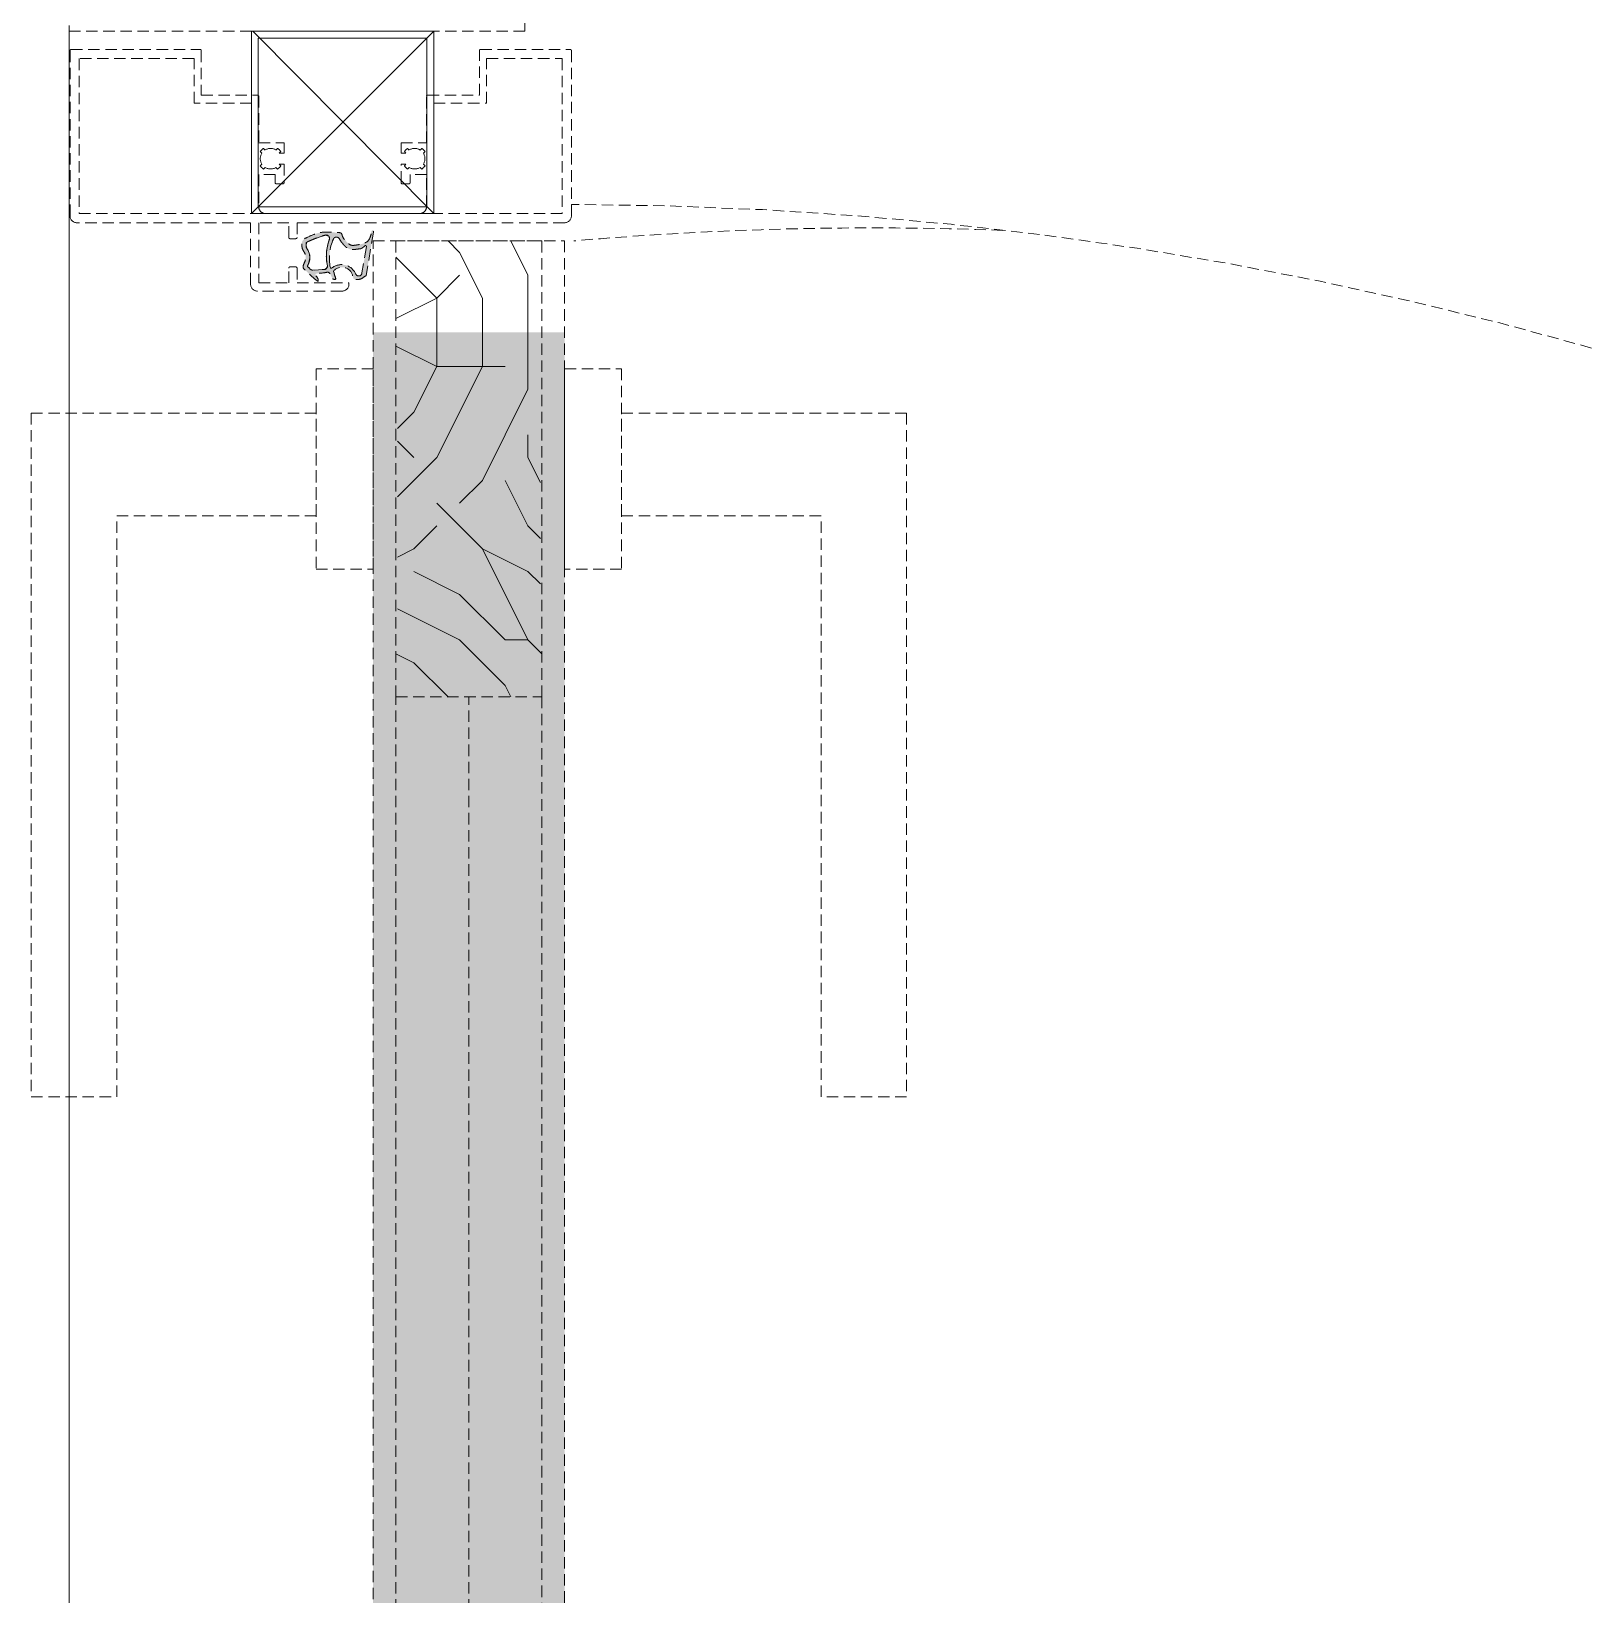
# Model space of a CAD drawing. Extents: x -1457 to 23780, y -2071 to 4205.
# Drawn here: x 14181.67 to 14215.73, y 2505.7 to 2540 of the extents above; entities that cross this region are included whole.
import ezdxf

# ---------------------------------------------------------------- set-up
doc = ezdxf.new("R2010")
doc.units = 0
doc.header["$MEASUREMENT"] = 0
doc.linetypes.add('HIDDEN', pattern=[0.375, 0.25, -0.125])
doc.layers.add('10', color=9, linetype='Continuous', lineweight=9)
doc.layers.add('M-TEFRIS2-015', color=129, linetype='Continuous', lineweight=9)

# ---------------------------------------------------------------- blocks, each defined once
blk = doc.blocks.new('p-korkasa_40x40')
at = {"layer": '10'}
for points in [[(-2, -2), (-2, -2, 4.557571570274368), (-2, -2), (2, -2.000000000000454, 6.895317174706505), (2, -2.000000000000454), (2, -2.000000000000454), (2, 2.000000000000454), (-2, 2), (-2, -2)], [(-1.85000000000582, -1.85000000000582), (-1.85000000000582, 1.85000000000582), (1.85000000000582, 1.85000000000582), (1.85000000000582, -1.85000000000582), (-1.85000000000582, -1.85000000000582, -4.556434831823175), (-1.85000000000582, -1.85000000000582)]]:
    blk.add_lwpolyline(points, format="xyb", close=True, dxfattribs=at)
for points in [[(2, -2.000000000000454), (-2, 2)], [(2, 2.000000000000454), (-2, -1.96874570933869)]]:
    blk.add_lwpolyline(points, dxfattribs=at)

msp = doc.modelspace()

# ---------------------------------------------------------------- hatches: boundary and pattern name
at = {"layer": 'M-TEFRIS2-015', "linetype": 'HIDDEN', "lineweight": 0}
h = msp.add_hatch(color=256, dxfattribs=at)
edge = h.paths.add_edge_path()
edge.add_spline(control_points=[(14187.96302438958, 2534.51242118049), (14187.90936255403, 2534.55189483667), (14187.8121177984, 2534.62342809694), (14187.71762905064, 2534.730207033655), (14187.61003456052, 2534.816349968522), (14187.66486697169, 2534.925158823269), (14187.7006418696, 2535.027401554336), (14187.67636878054, 2535.135939822332), (14187.60902259145, 2535.220406881588), (14187.60632519816, 2535.313512795201), (14187.60980771409, 2535.428101114554), (14187.77123578719, 2535.499250471283), (14187.94439149674, 2535.583730286806), (14188.17911250289, 2535.604418301413), (14188.33561914991, 2535.579201196295), (14188.48291548874, 2535.586144983125), (14188.49554052714, 2535.472320245495), (14188.57950734253, 2535.400469577919), (14188.66460035873, 2535.287042502099), (14188.7895508228, 2535.309299676603), (14188.90616175253, 2535.326816331824), (14189.05181756977, 2535.367583619842), (14189.09954186754, 2535.494441672246), (14189.14803385972, 2535.67184761212), (14189.16980760523, 2535.623770091323), (14189.17690631437, 2535.599457525099)], knot_values=[0, 0, 0, 0, 1.972481329933421, 3.574485720078666, 4.459231721842631, 5.627326994262999, 6.631388320856649, 7.787072978740821, 8.75015276194368, 9.776376719050775, 10.52172028727109, 11.98318526219924, 14.34903833668033, 16.62296311174929, 18.66660599276623, 19.53265988375316, 20.30320742306432, 21.53106540985929, 22.8950020509257, 24.14050273090668, 24.94140504827469, 26.57643914558082, 28.1214307914516, 29.40842415818681, 30.06904306217089, 30.06904306217089, 30.06904306217089, 30.06904306217089], degree=3, periodic=0)
edge.add_arc((14189.15770791643, 2535.593852035268), 0.0200000000000125, -369.69612773739186, -343.7234121128039, ccw=False)
edge.add_line((14189.17742221351, 2535.590483580036), (14189.01477821393, 2534.638589638533))
edge.add_spline(control_points=[(14189.01477821393, 2534.638589638529), (14188.96845695906, 2534.611216311041), (14188.90293678704, 2534.556700393998), (14188.7991232913, 2534.550948399399), (14188.73683322181, 2534.566946482944), (14188.74346305843, 2534.566309069694), (14188.71957261737, 2534.637703359953), (14188.71957261737, 2534.637703359953)], knot_values=[0, 0, 0, 0, 0.2230052084876708, 0.4469780816912642, 0.8022655540997069, 1.018676818468204, 1.060393501096338, 1.060393501096338, 1.060393501096338, 1.060393501096338], degree=3, periodic=0)
edge.add_arc((14188.48509848659, 2534.58424012941), 0.2404920685283454, -347.1553904040016, -218.8576386954632)
edge.add_spline(control_points=[(14188.29782557728, 2534.73512184621), (14188.31556624036, 2534.70880214046), (14188.31455627173, 2534.650749292068), (14188.36849631726, 2534.554045978821), (14188.25074454144, 2534.55562025234), (14188.2394145102, 2534.748688619035), (14188.08497577577, 2534.686202677232), (14187.83711597708, 2534.698763217417), (14187.9711682375, 2534.582622710219), (14187.96524163977, 2534.531534301994), (14187.96302438958, 2534.51242118049)], knot_values=[1.684532790128255, 1.684532790128255, 1.684532790128255, 1.684532790128255, 1.827512949640418, 2.001131811412198, 2.034132841388928, 2.383878172112238, 2.570749579948123, 2.81730155771981, 2.995364809708569, 3.101801527567439, 3.101801527567439, 3.101801527567439, 3.101801527567439], degree=3, periodic=0)
edge = h.paths.add_edge_path(flags=16)
edge.add_spline(control_points=[(14188.98833393113, 2535.292454755003), (14188.97168865347, 2535.276176015544), (14188.95235734776, 2535.259922361602), (14188.91470115271, 2535.237127545774), (14188.90012018863, 2535.230101005694), (14188.89159496846, 2535.226231286924)], knot_values=[4.696285649924368, 4.696285649924368, 4.696285649924368, 4.696285649924368, 4.79612257682362, 4.79612257682362, 4.854419796380462, 4.854419796380462, 4.854419796380462, 4.854419796380462], degree=3, periodic=0)
edge.add_spline(control_points=[(14188.89159496846, 2535.226231286924), (14188.88856839173, 2535.226396483024), (14188.88553116297, 2535.226348627726), (14188.87573151563, 2535.226001821695), (14188.86811606817, 2535.225489905886), (14188.85164751769, 2535.224074460541), (14188.84296374823, 2535.223201407305), (14188.82529076239, 2535.221166202256), (14188.81659472023, 2535.220026711107), (14188.79121308472, 2535.216342328869), (14188.77289239764, 2535.21347062691), (14188.73124421215, 2535.210198182624), (14188.70796863968, 2535.209509062999), (14188.67082191954, 2535.215552514153), (14188.65794170492, 2535.218784642097), (14188.62644685019, 2535.229773750714), (14188.60938975548, 2535.239141537288), (14188.57938083065, 2535.259738266319), (14188.56636992886, 2535.271251302398), (14188.54294836014, 2535.294301005826), (14188.53278817373, 2535.305460122046), (14188.51484340159, 2535.32623535908), (14188.5068756333, 2535.336011239855), (14188.49095899248, 2535.355171330903), (14188.482803557, 2535.364967567457), (14188.46009557427, 2535.394406168281), (14188.44523930367, 2535.415839510908), (14188.43263874275, 2535.441417100676)], knot_values=[3.795205768767631, 3.795205768767631, 3.795205768767631, 3.795205768767631, 3.825435281411388, 3.825435281411388, 3.876175829762433, 3.876175829762433, 3.923120005564896, 3.923120005564896, 3.970064181367359, 3.970064181367359, 4.056079576782028, 4.056079576782028, 4.1420949721967, 4.1420949721967, 4.181856208153813, 4.181856208153813, 4.244411595576305, 4.244411595576305, 4.309456277789172, 4.309456277789172, 4.374500960002043, 4.374500960002043, 4.436400391423946, 4.436400391423946, 4.498299822845847, 4.498299822845847, 4.605733337985941, 4.605733337985941, 4.605733337985941, 4.605733337985941], degree=3, periodic=0)
edge.add_arc((14188.36446276944, 2535.407830843611), 0.0759999999999773, -333.7732677223272, -207.2221899925271)
edge.add_arc((14189.26812948623, 2535.022779341572), 1.058097748058568, -563.3761552425167, -528.8376998673891)
edge.add_arc((14188.24967389945, 2534.821793826293), 0.0200000000000284, -528.9000715373779, -419.8045860840282)
edge.add_arc((14188.47455098212, 2534.538007227395), 0.3422998841750275, -695.511948304005, -591.1287320440587, ccw=False)
edge.add_arc((14188.85332649992, 2534.701983748415), 0.0708012071070941, -521.8184495585258, -360.1577279099494)
edge.add_line((14188.92412743875, 2534.701788842049), (14189.02203205498, 2535.274787607919))
edge.add_arc((14189.0023177579, 2535.278156063145), 0.019999999999999, -369.6961277305409, -225.6378390656023)
edge = h.paths.add_edge_path(flags=16)
edge.add_spline(control_points=[(14188.11849269933, 2535.527782188681), (14188.11656100766, 2535.527248840979), (14188.11462728067, 2535.526710418137), (14188.07942113614, 2535.516827251162), (14188.04553894082, 2535.506017675962), (14188.01107849125, 2535.494191626214), (14188.0099370619, 2535.493798936357), (14188.00879621926, 2535.493405480844)], knot_values=[2.606882164150666, 2.606882164150666, 2.606882164150666, 2.606882164150666, 2.618308665253161, 2.618308665253161, 2.814704777591772, 2.814704777591772, 2.821436412206805, 2.821436412206805, 2.821436412206805, 2.821436412206805], degree=3, periodic=0)
edge.add_spline(control_points=[(14188.00879621926, 2535.493405480844), (14187.9766528641, 2535.482319832514), (14187.94497527294, 2535.470626385602), (14187.91225863671, 2535.457967247519), (14187.91075384349, 2535.457383530684), (14187.9092488082, 2535.456798262752)], knot_values=[2.408074102405524, 2.408074102405524, 2.408074102405524, 2.408074102405524, 2.597738580129102, 2.597738580129102, 2.606882164150666, 2.606882164150666, 2.606882164150666, 2.606882164150666], degree=3, periodic=0)
edge.add_spline(control_points=[(14187.9092488082, 2535.456798262752), (14187.89459042883, 2535.451098011417), (14187.87990908676, 2535.445250624278), (14187.84869353042, 2535.43254201781), (14187.83205431795, 2535.425610138303), (14187.8024132869, 2535.413014333582), (14187.78976346428, 2535.407613995649), (14187.77708657493, 2535.402061041827)], knot_values=[2.149006277224146, 2.149006277224146, 2.149006277224146, 2.149006277224146, 2.238060749371884, 2.238060749371884, 2.336258805541189, 2.336258805541189, 2.408074102405524, 2.408074102405524, 2.408074102405524, 2.408074102405524], degree=3, periodic=0)
edge.add_spline(control_points=[(14187.77708657493, 2535.402061041827), (14187.77242947073, 2535.400021055215), (14187.76776871359, 2535.397960471495), (14187.75443819265, 2535.391995820431), (14187.74639823347, 2535.38817532032), (14187.73223062122, 2535.381059543255), (14187.72607319718, 2535.377762403597), (14187.71571731518, 2535.371770040434), (14187.71168024603, 2535.369268214872), (14187.70794322522, 2535.366302717677)], knot_values=[1.977607441624772, 1.977607441624772, 1.977607441624772, 1.977607441624772, 2.003990200929743, 2.003990200929743, 2.053089229014396, 2.053089229014396, 2.101047753119271, 2.101047753119271, 2.149006277224144, 2.149006277224144, 2.149006277224144, 2.149006277224144], degree=3, periodic=0)
edge.add_arc((14187.72037537324, 2535.350636138737), 0.0200000000000304, -591.5663893431631, -540.5555631517888)
edge.add_spline(control_points=[(14187.70051592775, 2535.353003082953), (14187.70038173861, 2535.351877191697), (14187.70027259737, 2535.350733920688), (14187.69977407624, 2535.344626731017), (14187.69953125594, 2535.338514971703), (14187.69915306897, 2535.321287115799), (14187.69916578864, 2535.309435029227), (14187.69946790598, 2535.299365696435)], knot_values=[1.69878072459484, 1.69878072459484, 1.69878072459484, 1.69878072459484, 1.709176364630534, 1.709176364630534, 1.751194216338215, 1.751194216338215, 1.814824352558606, 1.814824352558606, 1.814824352558606, 1.814824352558606], degree=3, periodic=0)
edge.add_spline(control_points=[(14187.69946790598, 2535.299365696435), (14187.69947080711, 2535.299269004008), (14187.69947373492, 2535.299172475967), (14187.6997546646, 2535.290010122077), (14187.70034185088, 2535.282172404073), (14187.70161235689, 2535.272199258627), (14187.70209669597, 2535.269172606921), (14187.70321073285, 2535.263604301177), (14187.70367259411, 2535.261691822638), (14187.70493576793, 2535.257045019371), (14187.7058957519, 2535.254267504908), (14187.70774848331, 2535.250111097226), (14187.70848605809, 2535.248617901456), (14187.71014196961, 2535.245423455654), (14187.71093806168, 2535.243927109044), (14187.7131576514, 2535.239911691566), (14187.71418426399, 2535.238141024904), (14187.71527604828, 2535.236311878147)], knot_values=[1.498288754767149, 1.498288754767149, 1.498288754767149, 1.498288754767149, 1.498899773643438, 1.498899773643438, 1.55638679152604, 1.55638679152604, 1.58513030046734, 1.58513030046734, 1.61387380940864, 1.61387380940864, 1.646408564364206, 1.646408564364206, 1.665384561853024, 1.665384561853024, 1.684360559341839, 1.684360559341839, 1.69878072459484, 1.69878072459484, 1.69878072459484, 1.69878072459484], degree=3, periodic=0)
edge.add_line((14187.71527604828, 2535.236311878147), (14187.74131306791, 2535.192690138643))
edge.add_line((14187.74131306792, 2535.192690138643), (14187.77448630905, 2535.107177625363))
edge.add_line((14187.77448630905, 2535.107177625363), (14187.78268445786, 2535.031518000309))
edge.add_line((14187.78268445786, 2535.031518000305), (14187.76154748827, 2534.926156186779))
edge.add_spline(control_points=[(14187.76154748827, 2534.926156186779), (14187.75826806841, 2534.917128931269), (14187.75478534293, 2534.908369167566), (14187.7438615428, 2534.882027821328), (14187.73660894184, 2534.866274715318), (14187.73179182723, 2534.853828589312)], knot_values=[0.9322138717899155, 0.9322138717899155, 0.9322138717899155, 0.9322138717899155, 0.9728151593248144, 0.9728151593248144, 1.059280169269481, 1.059280169269481, 1.059280169269481, 1.059280169269481], degree=3, periodic=0)
edge.add_arc((14187.75044356282, 2534.846609672521), 0.0199999999999873, -564.1288367209762, -491.1876026072526)
edge.add_spline(control_points=[(14187.73699433612, 2534.831807027458), (14187.74452494613, 2534.824964947486), (14187.75481016073, 2534.816081212895), (14187.76454382628, 2534.807142301568), (14187.76455911353, 2534.807128261655), (14187.76457439945, 2534.807114222069)], knot_values=[0.6191493752113117, 0.6191493752113117, 0.6191493752113117, 0.6191493752113117, 0.6800377646677511, 0.6800377646677511, 0.6801335518299229, 0.6801335518299229, 0.6801335518299229, 0.6801335518299229], degree=3, periodic=0)
edge.add_line((14187.76457439945, 2534.807114222069), (14187.79141229101, 2534.781618906178))
edge.add_arc((14187.84457019365, 2534.835934993909), 0.0760000000000115, -494.38258039392, -471.8248503193476)
edge.add_line((14187.81631563539, 2534.765382318994), (14187.89098060101, 2534.762307892637))
edge.add_line((14187.89098060101, 2534.762307892644), (14187.97428323315, 2534.766548324169))
edge.add_line((14187.97428323315, 2534.766548324162), (14188.05417900696, 2534.7706153332))
edge.add_line((14188.05417900696, 2534.7706153332), (14188.10064911968, 2534.772980844657))
edge.add_line((14188.10064911967, 2534.772980844657), (14188.10065481451, 2534.772984100175))
edge.add_arc((14188.09041151801, 2534.848290639584), 0.0760000000000394, -442.254088892707, -352.7718027218857)
edge.add_line((14188.16580753843, 2534.857853071535), (14188.16576711366, 2534.85770734309))
edge.add_line((14188.16576711366, 2534.85770734309), (14188.15336905503, 2534.924539408083))
edge.add_line((14188.15336905504, 2534.924539408083), (14188.14402873747, 2535.015503427549))
edge.add_line((14188.14402873746, 2535.015503427541), (14188.14526179961, 2535.143983550239))
edge.add_line((14188.14526179962, 2535.143983550242), (14188.15269681724, 2535.211563284807))
edge.add_line((14188.15269681723, 2535.211563284804), (14188.18383490392, 2535.352401907414))
edge.add_arc((14189.12558157951, 2535.070329149832), 0.9830828253785207, -561.0841378559761, -556.6740540243767, ccw=False)
edge.add_arc((14188.13871976977, 2535.4545232942), 0.0760000000000061, -383.6945358760281, -254.5649605422865)
h = msp.add_hatch(dxfattribs=at)
h.set_pattern_fill('LOGEND', color=256, scale=10, style=0)
h.set_pattern_definition([(7.016709298534877e-15, (12676.05817988999, 4417.639532805832), (9.999999999999998, 9.999999999999998), [3, -7]), (7.016709298534877e-15, (12676.05817988999, 4418.139532805832), (9.999999999999998, 9.999999999999998), [3, -7]), (7.016709298534877e-15, (12676.55817988999, 4419.139532805832), (9.999999999999998, 9.999999999999998), [2, -8]), (7.016709298534877e-15, (12677.05817988999, 4420.139532805832), (9.999999999999998, 9.999999999999998), [1.5, -8.5]), (7.016709298534877e-15, (12677.05817988999, 4421.139532805832), (9.999999999999998, 9.999999999999998), [1, -9]), (7.016709298534877e-15, (12674.55817988999, 4422.139532805832), (9.999999999999998, 9.999999999999998), [0.5, -2.5, 0.5, -6.5]), (7.016709298534877e-15, (12676.05817988999, 4422.639532805832), (9.999999999999998, 9.999999999999998), [0.5, -4, 1.5, -4]), (7.016709298534877e-15, (12678.05817988999, 4423.139532805832), (9.999999999999998, 9.999999999999998), [0.5, -0.5, 0.5, -8.5]), (7.016709298534877e-15, (12677.55817988999, 4423.639532805832), (9.999999999999998, 9.999999999999998), [0.5, -9.5]), (7.016709298534877e-15, (12677.05817988999, 4424.639532805832), (9.999999999999998, 9.999999999999998), [1.5, -8.5]), (7.016709298534877e-15, (12677.05817988999, 4425.639532805832), (9.999999999999998, 9.999999999999998), [2, -8]), (7.016709298534877e-15, (12676.55817988999, 4426.639532805832), (9.999999999999998, 9.999999999999998), [2.5, -3, 0.5, -4]), (90, (12672.55817988999, 4420.639532805832), (-9.999999999999998, 9.999999999999998), [0.5, -1, 2.5, -6]), (90, (12673.05817988999, 4421.639532805832), (-9.999999999999998, 9.999999999999998), [0.5, -0.5, 1.5, -7.5]), (90, (12673.55817988999, 4425.639532805832), (-9.999999999999998, 9.999999999999998), [1, -9]), (90, (12674.05817988999, 4421.639532805832), (-9.999999999999998, 9.999999999999998), [2, -3, 0.5, -4.5]), (90, (12674.55817988999, 4427.139532805832), (-9.999999999999998, 9.999999999999998), [0.5, -9.5]), (90, (12675.05817988999, 4422.139532805832), (-9.999999999999998, 9.999999999999998), [1.5, -8.5]), (90, (12676.05817988999, 4422.639532805832), (-9.999999999999998, 9.999999999999998), [1, -9]), (90, (12677.05817988999, 4422.639532805832), (-9.999999999999998, 9.999999999999998), [0.5, -1.5, 1.5, -6.5]), (90, (12677.55817988999, 4423.139532805832), (-9.999999999999998, 9.999999999999998), [0.5, -9.5]), (90, (12678.05817988999, 4421.139532805832), (-9.999999999999998, 9.999999999999998), [1.399999999999999, -8.6]), (90, (12678.55817988999, 4419.139532805832), (-9.999999999999998, 9.999999999999998), [1, -9]), (90, (12679.55817988999, 4423.139532805832), (-9.999999999999998, 9.999999999999998), [0.5, -9.5]), (90, (12680.55817988999, 4422.639532805832), (-9.999999999999998, 9.999999999999998), [1.5, -8.5]), (90, (12681.55817988999, 4422.639532805832), (-9.999999999999998, 9.999999999999998), [1.5, -8.5]), (45.0000000000001, (12680.05817988999, 4418.639532805832), (-2.075353200829348e-15, 10.00000000019025), [0.7071000000000001, -0.7071000000000001, 0.7071000000000001, -12.02083562]), (45.0000000000001, (12678.05817988999, 4421.139532805832), (-2.075353200829348e-15, 10.00000000019025), [1.414199999999999, -12.72793562]), (45.0000000000001, (12674.05817988999, 4426.139532805832), (-2.075353200829348e-15, 10.00000000019025), [1.414199999999999, -12.72793562]), (45.0000000000001, (12676.05817988999, 4423.639532805832), (-2.075353200829348e-15, 10.00000000019025), [1.414199999999999, -12.72793562]), (45.0000000000001, (12676.55817988999, 4421.639532805832), (-2.075353200829348e-15, 10.00000000019025), [1.414199999999999, -12.72793562]), (45.0000000000001, (12679.55817988999, 4419.639532805832), (-2.075353200829348e-15, 10.00000000019025), [1.414199999999999, -12.72793562]), (45.0000000000001, (12678.55817988999, 4420.139532805832), (-2.075353200829348e-15, 10.00000000019025), [2.121319999999998, -12.02081562]), (45.0000000000001, (12675.55817988999, 4424.639532805832), (-2.075353200829348e-15, 10.00000000019025), [0.7071000000000001, -13.43503562]), (45.0000000000001, (12675.05817988999, 4425.639532805832), (-2.075353200829348e-15, 10.00000000019025), [0.7071000000000001, -13.43503562]), (45.0000000000001, (12679.05817988999, 4425.639532805832), (-2.075353200829348e-15, 10.00000000019025), [0.7071000000000001, -13.43503562]), (45.0000000000001, (12675.05817988999, 4420.639532805832), (-2.075353200829348e-15, 10.00000000019025), [0.7071000000000001, -13.43503562]), (45.0000000000001, (12680.55817988999, 4424.139532805832), (-2.075353200829348e-15, 10.00000000019025), [0.7071000000000001, -13.43503562]), (45.0000000000001, (12677.05817988999, 4423.139532805832), (-2.075353200829348e-15, 10.00000000019025), [0.7071000000000001, -13.43503562]), (45.0000000000001, (12678.05817988999, 4424.139532805832), (-2.075353200829348e-15, 10.00000000019025), [0.7071000000000001, -13.43503562]), (135, (12677.55817988999, 4422.139532805832), (-10.00000000019025, -2.075353200829348e-15), [0.7071000000000001, -0.7071000000000001, 2.121319999999998, -10.60661562]), (135, (12679.05817988999, 4422.139532805832), (-10.00000000019025, -2.075353200829348e-15), [0.7071000000000001, -13.43503562]), (135, (12679.05817988999, 4418.639532805832), (-10.00000000019025, -2.075353200829348e-15), [0.7071000000000001, -13.43503562]), (135, (12677.05817988999, 4421.139532805832), (-10.00000000019025, -2.075353200829348e-15), [0.7071000000000001, -13.43503562]), (135, (12678.55817988999, 4423.139532805832), (-10.00000000019025, -2.075353200829348e-15), [0.7071000000000001, -13.43503562]), (135, (12676.05817988999, 4420.639532805832), (-10.00000000019025, -2.075353200829348e-15), [0.7071000000000001, -13.43503562]), (135, (12680.05817988999, 4420.639532805832), (-10.00000000019025, -2.075353200829348e-15), [0.7071000000000001, -13.43503562]), (135, (12673.05817988999, 4417.639532805832), (-10.00000000019025, -2.075353200829348e-15), [0.7071000000000001, -13.43503562]), (135, (12673.55817988999, 4418.139532805832), (-10.00000000019025, -2.075353200829348e-15), [1.414199999999999, -12.72793562]), (135, (12674.05817988999, 4418.639532805832), (-10.00000000019025, -2.075353200829348e-15), [1.414199999999999, -12.72793562]), (135, (12675.05817988999, 4418.639532805832), (-10.00000000019025, -2.075353200829348e-15), [1.414199999999999, -12.72793562]), (135, (12675.55817988999, 4419.639532805832), (-10.00000000019025, -2.075353200829348e-15), [1.414199999999999, -12.72793562]), (135, (12679.55817988999, 4423.639532805832), (-10.00000000019025, -2.075353200829348e-15), [1.414199999999999, -12.72793562]), (135, (12681.55817988999, 4418.639532805832), (-10.00000000019025, -2.075353200829348e-15), [1.414199999999999, -12.72793562]), (135, (12682.05817988999, 4426.639532805832), (-10.00000000019025, -2.075353200829348e-15), [1.414199999999999, -12.72793562]), (135, (12682.05817988999, 4425.639532805832), (-10.00000000019025, -2.075353200829348e-15), [1.414199999999999, -12.72793562]), (135, (12681.05817988999, 4425.139532805832), (-10.00000000019025, -2.075353200829348e-15), [1.414199999999999, -12.72793562]), (135, (12674.05817988999, 4425.139532805832), (-10.00000000019025, -2.075353200829348e-15), [2.121319999999998, -12.02081562]), (135, (12680.55817988999, 4424.139532805832), (-10.00000000019025, -2.075353200829348e-15), [2.121319999999998, -12.02081562]), (26.56505120000013, (12675.05817988999, 4427.139532805832), (10.00000000000094, 4.000648075353201e-09), [1.117999999999998, -21.24267976999997]), (26.56505120000013, (12675.05817988999, 4422.139532805832), (10.00000000000094, 4.000648075353201e-09), [1.117999999999998, -21.24267976999997]), (26.56505120000013, (12676.05817988999, 4425.139532805832), (10.00000000000094, 4.000648075353201e-09), [1.117999999999998, -21.24267976999997]), (26.56505120000013, (12679.05817988999, 4418.139532805832), (10.00000000000094, 4.000648075353201e-09), [1.117999999999998, -21.24267976999997]), (26.56505120000013, (12678.55817988999, 4419.139532805832), (10.00000000000094, 4.000648075353201e-09), [1.117999999999998, -21.24267976999997]), (26.56505120000013, (12675.55817988999, 4421.139532805832), (10.00000000000094, 4.000648075353201e-09), [1.117999999999998, -21.24267976999997]), (26.56505120000013, (12675.55817988999, 4426.139532805832), (10.00000000000094, 4.000648075353201e-09), [1.117999999999998, -21.24267976999997]), (26.56505120000013, (12678.55817988999, 4423.139532805832), (10.00000000000094, 4.000648075353201e-09), [2.235999999999996, -20.12467976999998]), (63.43494882000013, (12678.55817988999, 4424.639532805832), (5.099833246467991e-10, 10.00000000000094), [1.117999999999975, -21.2426797699996]), (63.43494882000013, (12680.05817988999, 4421.639532805832), (5.099833246467991e-10, 10.00000000000094), [1.117999999999975, -21.2426797699996]), (63.43494882000013, (12675.05817988999, 4423.639532805832), (5.099833246467991e-10, 10.00000000000094), [1.117999999999975, -21.2426797699996]), (63.43494882000013, (12673.05817988999, 4424.139532805832), (5.099833246467991e-10, 10.00000000000094), [1.117999999999975, -21.2426797699996]), (63.43494882000013, (12679.05817988999, 4422.139532805832), (5.099833246467991e-10, 10.00000000000094), [1.117999999999975, -21.2426797699996]), (63.43494882000013, (12678.05817988999, 4422.139532805832), (5.099833246467991e-10, 10.00000000000094), [1.117999999999975, -21.2426797699996]), (63.43494882000013, (12674.05817988999, 4423.639532805832), (5.099833246467991e-10, 10.00000000000094), [2.23599999999995, -20.12467976999961]), (63.43494882000013, (12681.55817988999, 4420.139532805832), (5.099833246467991e-10, 10.00000000000094), [2.23599999999995, -20.12467976999961]), (63.43494882000013, (12680.55817988999, 4420.639532805832), (5.099833246467991e-10, 10.00000000000094), [2.23599999999995, -20.12467976999961]), (116.5650512000001, (12672.55817988999, 4419.139532805832), (-4.000651375353201e-09, 10.00000000000094), [1.117999999999979, -21.24267976999967]), (116.5650512000001, (12672.55817988999, 4424.639532805832), (-4.000651375353201e-09, 10.00000000000094), [1.117999999999979, -21.24267976999967]), (116.5650512000001, (12674.55817988999, 4417.639532805832), (-4.000651375353201e-09, 10.00000000000094), [1.117999999999979, -21.24267976999967]), (116.5650512000001, (12673.55817988999, 4426.639532805832), (-4.000651375353201e-09, 10.00000000000094), [1.117999999999979, -21.24267976999967]), (116.5650512000001, (12674.55817988999, 4420.639532805832), (-4.000651375353201e-09, 10.00000000000094), [1.117999999999979, -21.24267976999967]), (116.5650512000001, (12676.55817988999, 4421.639532805832), (-4.000651375353201e-09, 10.00000000000094), [1.117999999999979, -21.24267976999967]), (116.5650512000001, (12677.55817988999, 4423.639532805832), (-4.000651375353201e-09, 10.00000000000094), [1.117999999999979, -21.24267976999967]), (116.5650512000001, (12673.05817988999, 4419.639532805832), (3.211465100124647e-06, 10.00000160773382), [1.117999999999979, -21.24267976999967]), (116.5650512000001, (12675.55817988999, 4421.139532805832), (-4.000651375353201e-09, 10.00000000000094), [1.117999999999979, -21.24267976999967]), (116.5650512000001, (12678.55817988999, 4420.139532805832), (-4.000651375353201e-09, 10.00000000000094), [1.117999999999979, -21.24267976999967]), (116.5650512000001, (12679.55817988999, 4421.139532805832), (-4.000651375353201e-09, 10.00000000000094), [1.117999999999979, -21.24267976999967]), (116.5650512000001, (12681.55817988999, 4424.139532805832), (-4.000651375353201e-09, 10.00000000000094), [1.117999999999979, -21.24267976999967]), (116.5650512000001, (12674.05817988999, 4427.139532805832), (-4.000651375353201e-09, 10.00000000000094), [1.117999999999979, -21.24267976999967]), (116.5650512000001, (12672.55817988999, 4426.639532805832), (-4.000651375353201e-09, 10.00000000000094), [2.235999999999958, -20.12467976999968]), (116.5650512000001, (12674.05817988999, 4419.639532805832), (-4.000651375353201e-09, 10.00000000000094), [2.235999999999958, -20.12467976999968]), (153.4349488200001, (12672.55817988999, 4418.139532805832), (-10.00000000000094, 5.099866246467991e-10), [1.117999999999995, -21.24267976999997]), (153.4349488200001, (12681.05817988999, 4417.639532805832), (-10.00000000000094, 5.099866246467991e-10), [1.117999999999995, -21.24267976999997]), (153.4349488200001, (12680.55817988999, 4422.639532805832), (-10.00000000000094, 5.099866246467991e-10), [1.117999999999995, -21.24267976999997]), (153.4349488200001, (12676.55817988999, 4419.139532805832), (-10.00000000000094, 5.099866246467991e-10), [1.117999999999995, -21.24267976999997]), (153.4349488200001, (12676.05817988999, 4418.139532805832), (-10.00000000000094, 5.099866246467991e-10), [1.117999999999995, -21.24267976999997]), (153.4349488200001, (12677.05817988999, 4420.139532805832), (-10.00000000000094, 5.099866246467991e-10), [1.117999999999995, -21.24267976999997]), (153.4349488200001, (12680.05817988999, 4426.139532805832), (-10.00000000000094, 5.099866246467991e-10), [1.117999999999995, -21.24267976999997]), (153.4349488200001, (12681.05817988999, 4426.639532805832), (-10.00000000000094, 5.099866246467991e-10), [2.235999999999995, -20.12467976999997])])
h.paths.add_polyline_path([(14189.66999999934, 2531.662960988248), (14189.70232870842, 2531.662960988248), (14189.70232870842, 2530.867970148141), (14189.66999999934, 2530.867970148141), (14189.66999999934, 2530.350004310796), (14189.70232870842, 2530.350004310796), (14189.70232870842, 2529.400004310799), (14192.83767129027, 2529.400004310799), (14192.83767129027, 2530.350004310796), (14192.86999999934, 2530.350004310796), (14192.86999999934, 2530.867970148141), (14192.83767129027, 2530.867970148141), (14192.83767129027, 2531.662960988248), (14192.86999999934, 2531.662960988248), (14192.86999999934, 2535.400004310799), (14189.66999999934, 2535.400004310799)])
h.paths.add_polyline_path([(14189.70232870842, 2527.932038473456), (14189.70232870842, 2527.13704763335), (14189.66999999934, 2527.13704763335), (14189.66999999934, 2525.400092896238), (14192.86999999934, 2525.400092896238), (14192.86999999934, 2527.13704763335), (14192.83767129027, 2527.13704763335), (14192.83767129027, 2527.932038473456), (14192.86999999934, 2527.932038473456), (14192.86999999934, 2528.450004310795), (14192.83767129027, 2528.450004310802), (14192.83767129027, 2529.400004310799), (14189.70232870842, 2529.400004310799), (14189.70232870842, 2528.450004310802), (14189.66999999934, 2528.450004310802), (14189.66999999934, 2527.932038473456)])
h = msp.add_hatch(color=256, dxfattribs=at)
h.dxf.hatch_style = 1
h.paths.add_polyline_path([(14193.36999999934, 2454.600298428446), (14193.36999999934, 2533.395004310874), (14189.16999999934, 2533.395004310874), (14189.16999999934, 2454.600298428446)])

# ---------------------------------------------------------------- linework, layer by layer
for p, q in [((14182.49999999934, 2802.999998144089), (14182.50000000005, 2363.000004310685)), ((14189.17742221351, 2535.590483580028), (14189.01477821393, 2534.638589638529)), ((14189.02203205498, 2535.274787607919), (14188.92382294434, 2534.700006751173)), ((14187.84794686774, 2534.760117306407), (14188.10061959856, 2534.772979341917))]:
    msp.add_line(p, q, dxfattribs=at)
for points in [[(14192.49999999934, 2610.000002157638), (14192.4999999987, 2540.000004310867), (14182.4999999987, 2540.000004310867), (14182.49999999888, 2450.000002157638), (14192.49999999915, 2450.000002157638), (14192.49999999934, 2440.000002157638), (14470.49999999928, 2440.000002157638), (14470.49999999928, 2605.000002157638), (14347.49999999934, 2605.000002157638), (14347.49999999945, 2555.00000747665), (14337.49999999945, 2555.00000747665), (14337.49999999934, 2610.000002157638)], [(14182.71999999934, 2539.400004310799), (14182.71999999934, 2536.000004310805), (14186.49999999934, 2536.000004310798), (14186.49999999934, 2538.420004310738), (14185.23999999934, 2538.420004310738), (14185.23999999934, 2539.400004310799)], [(14190.49999999935, 2538.420004310738), (14191.65999999935, 2538.420004310738), (14191.65999999935, 2539.400004310799), (14193.31999999934, 2539.400004310799), (14193.31999999934, 2536.000004310798), (14190.49999999935, 2536.000004310798)], [(14189.16999999934, 2535.400004310799), (14193.36999999934, 2535.400298428463), (14193.36999999934, 2454.600298428446), (14189.17042016741, 2454.60000434022)], [(14189.66999999934, 2525.400092896238), (14192.86999999934, 2525.400092896238), (14192.86999999934, 2462.600287015997), (14189.66999863931, 2462.600297080444)]]:
    msp.add_lwpolyline(points, close=True, dxfattribs=at)
msp.add_lwpolyline([(14185.37499999935, 2539.600004310803, -0.4142135623730951), (14185.39999999934, 2539.575004310802), (14185.39999999934, 2538.600004310738), (14186.63499999934, 2538.600004310738, -0.4142135623730951), (14186.65999999935, 2538.575004310736), (14186.65999999935, 2537.554550231489), (14187.21880308354, 2537.554550231489), (14187.21880308354, 2537.324550231486), (14187.10951376165, 2537.324550231486), (14187.14537165435, 2537.36040812419, 0.0916730868048769), (14187.07466097624, 2537.431118802309), (14187.03856866505, 2537.395026491122, 0.2882609505077494), (14186.79903750202, 2537.395026491122), (14186.76294519084, 2537.431118802309, 0.091673086804877), (14186.69223451272, 2537.36040812419), (14186.7283268239, 2537.324315813003, 0.2882609505067066), (14186.7283268239, 2537.084784649971), (14186.69223451272, 2537.048692338791, 0.09167308680455198), (14186.76294519084, 2536.977981660672), (14186.79903750202, 2537.014073971852, 0.2882609505077494), (14187.03856866505, 2537.014073971852), (14187.07466097624, 2536.977981660672, 0.0916730868044047), (14187.14537165435, 2537.048692338791), (14187.10951376165, 2537.084550231488), (14187.21880308354, 2537.084550231488), (14187.21880308354, 2536.679550231489, -0.4142135623730951), (14187.19380308354, 2536.654550231488), (14187.04380308354, 2536.654550231488, -0.4142135623730951), (14187.01880308353, 2536.679550231489), (14187.01880308353, 2536.854550231485), (14186.65999999935, 2536.854550231485), (14186.65999999935, 2536.150004310799, 0.4142135623730951), (14186.80999999934, 2536.000004310798), (14190.18999999934, 2536.000004310798, 0.4142135623730951), (14190.33999999935, 2536.150004310799), (14190.33999999935, 2536.854550231485), (14189.98119691515, 2536.854550231485), (14189.98119691515, 2536.679550231489, -0.4142135623730951), (14189.95619691515, 2536.654550231488), (14189.80619691515, 2536.654550231488, -0.4142135623730951), (14189.78119691515, 2536.679550231489), (14189.78119691515, 2537.084550231488), (14189.89048623704, 2537.084550231488), (14189.85462834434, 2537.048692338791, 0.0916730868044046), (14189.92533902245, 2536.977981660672), (14189.96143133364, 2537.014073971852, 0.2882609505077494), (14190.20096249667, 2537.014073971852), (14190.23705480785, 2536.977981660672, 0.09167308680455198), (14190.30776548597, 2537.048692338783), (14190.27167317479, 2537.084784649971, 0.2882609505067075), (14190.27167317479, 2537.324315813003), (14190.30776548597, 2537.36040812419, 0.0916730868048769), (14190.23705480785, 2537.431118802309), (14190.20096249667, 2537.395026491122, 0.2882609505077494), (14189.96143133364, 2537.395026491122), (14189.92533902245, 2537.431118802309, 0.091673086804877), (14189.85462834434, 2537.36040812419), (14189.89048623704, 2537.324550231486), (14189.78119691515, 2537.324550231486), (14189.78119691515, 2537.554550231489), (14190.33999999935, 2537.554550231489), (14190.33999999935, 2538.575004310736, -0.4142135623730951), (14190.36499999934, 2538.600004310738), (14191.49999999935, 2538.600004310738), (14191.49999999935, 2539.575004310802, -0.4142135623730951), (14191.52499999935, 2539.600004310803), (14193.49499999934, 2539.600004310803, -0.4142135623730951), (14193.51999999935, 2539.575004310802), (14193.51999999935, 2535.950004310802, -0.4142135623730951), (14193.36999999934, 2535.8000043108), (14187.49999999935, 2535.8000043108), (14187.49999999935, 2535.475004310803, -0.4142135623730951), (14187.47499999934, 2535.450004310802), (14187.34499999934, 2535.450004310802, -0.4142135623730951), (14187.31999999934, 2535.475004310803), (14187.31999999934, 2535.8000043108), (14186.65999999935, 2535.8000043108), (14186.65999999935, 2534.480004310801), (14187.31999999934, 2534.480004310801), (14187.31999999934, 2534.805004310798, -0.4142135623730951), (14187.34499999934, 2534.830004310799), (14187.47499999934, 2534.830004310799, -0.4142135623730951), (14187.49999999935, 2534.805004310798), (14187.49999999935, 2534.480004310801), (14188.63999999934, 2534.480004310801), (14188.63999999934, 2534.450004310802, -0.4142135623730951), (14188.48999999934, 2534.3000043108), (14186.62999999934, 2534.3000043108, -0.4142135623730951), (14186.47999999934, 2534.450004310802), (14186.47999999934, 2535.8000043108), (14182.66999999934, 2535.8000043108, -0.4142135623730951), (14182.51999999935, 2535.950004310802), (14182.51999999935, 2539.575004310802, -0.4142135623730951), (14182.54499999935, 2539.600004310803)], format="xyb", close=True, dxfattribs=at)
for points in [[(14188.21471355253, 2535.455495396211), (14188.18383490392, 2535.352401907414), (14188.15269681723, 2535.211563284804), (14188.14526179962, 2535.143983550242), (14188.14402873746, 2535.015503427541), (14188.15336905504, 2534.924539408083), (14188.16576711366, 2534.85770734309), (14188.15010709939, 2534.801254083974), (14188.10065481451, 2534.772984100175), (14188.05417900696, 2534.7706153332), (14187.97428323315, 2534.766548324162), (14187.89098060101, 2534.762307892644), (14187.81631563539, 2534.765382318994), (14187.79141229101, 2534.781618906181), (14187.76457439945, 2534.807114222069), (14187.73097935871, 2534.842011329525), (14187.76154748827, 2534.926156186786), (14187.78268445786, 2535.031518000305), (14187.77448630905, 2535.107177625363), (14187.74131306792, 2535.192690138643), (14187.71527604828, 2535.236311878147), (14187.69946790598, 2535.299365696443), (14187.70794322522, 2535.366302717677), (14187.77708657493, 2535.402061041827), (14187.9092488082, 2535.456798262752), (14188.00879621926, 2535.493405480844), (14188.11849269933, 2535.527782188681), (14188.19619046147, 2535.504253763687), (14188.19619041736, 2535.504253814663), (14188.21471355253, 2535.455495396211)], [(14192.86999999934, 2525.400092896238), (14192.86999999934, 2525.400092896238), (14192.86999999934, 2535.400004310799), (14189.66999999934, 2535.400004310799), (14189.66999999934, 2525.400092884182)], [(14189.17000487065, 2532.597203690206), (14187.92000487065, 2532.597203690206), (14187.92000487065, 2528.197203690204), (14189.17000487065, 2528.197203690204), (14189.17000487065, 2532.597203690206)], [(14193.37014041581, 2532.597194062859), (14194.62014041581, 2532.597194062859), (14194.62014041581, 2528.197194062857), (14193.37014041581, 2528.197194062857), (14193.37014041581, 2532.597194062859)], [(14187.92000487065, 2531.622203690204), (14181.67000487065, 2531.622203690204), (14181.67000487065, 2516.622203690204), (14183.54500487065, 2516.622203690204), (14183.54500487065, 2529.372203690204), (14183.54500487065, 2529.372203690204), (14187.92000487065, 2529.372203690204), (14187.92000487065, 2531.622203690204)], [(14194.62014041581, 2531.622194062857), (14200.87014041581, 2531.622194062857), (14200.87014041581, 2516.622194062857), (14198.99514041581, 2516.622194062857), (14198.99514041581, 2529.372194062857), (14198.99514041581, 2529.372194062857), (14194.62014041581, 2529.372194062857), (14194.62014041581, 2531.622194062857)], [(14191.26999931933, 2462.600293493331), (14191.26999999934, 2525.400092896238)]]:
    msp.add_lwpolyline(points, dxfattribs=at)
msp.add_lwpolyline([(14202.98310381791, 2535.63236760518, 0.0313811170518445), (14193.56999999934, 2535.400298428463)], format="xyb", dxfattribs=at)
for centre, radius, start, end in [((14193.36999999934, 2454.600298428446), 81.60029411766662, 0, 89.8946771961747), ((14188.13871976977, 2535.4545232942), 0.076, 336.3054640785184, 105.4350394371059), ((14189.26812948623, 2535.022779341572), 1.058097748058572, 156.6238447583247, 191.1647034335448), ((14188.36446276944, 2535.407830843611), 0.076, 26.22673226564985, 152.7778100166948), ((14187.72037537324, 2535.350636138737), 0.02, 128.4336106362948, 173.2032749973096), ((14189.12558157951, 2535.070329149832), 0.983082825378532, 158.9158621476138, 192.490671920193), ((14189.0023177579, 2535.278156063145), 0.02, 350.3038722725782, 134.3621609304977), ((14187.75044356282, 2534.846609672521), 0.02, 158.8417053724905, 227.7426827470563), ((14187.84457019365, 2534.835934993909), 0.076, 225.6174196073725, 270.7328797544681), ((14188.09041151801, 2534.848290639584), 0.076, 277.7459111072155, 5.782088052093963), ((14188.24967389945, 2534.821793826293), 0.02, 191.2270748506365, 300.1954139160153), ((14188.47455098212, 2534.538007227395), 0.3422998841750354, 24.45469069920535, 128.8712679558175), ((14188.48509848659, 2534.58424012941), 0.2404920685283614, 12.84460959603833, 141.1423613047067), ((14188.85332649992, 2534.701983748415), 0.0708012071070867, 197.4548495621882, 1.569542270734741)]:
    msp.add_arc(centre, radius, start, end, dxfattribs=at)
for points, knots in [([(14187.96302438958, 2534.51242118049), (14187.90936255403, 2534.55189483667), (14187.8121177984, 2534.62342809694), (14187.71762905064, 2534.730207033655), (14187.61003456052, 2534.816349968522), (14187.66486697169, 2534.925158823269), (14187.7006418696, 2535.027401554336), (14187.67636878054, 2535.135939822332), (14187.60902259145, 2535.220406881588), (14187.60632519816, 2535.313512795201), (14187.60980771409, 2535.428101114554), (14187.77123578719, 2535.499250471283), (14187.94439149674, 2535.583730286806), (14188.17911250289, 2535.604418301413), (14188.33561914991, 2535.579201196295), (14188.48291548874, 2535.586144983125), (14188.49554052714, 2535.472320245495), (14188.57950734253, 2535.400469577919), (14188.66460035873, 2535.287042502099), (14188.7895508228, 2535.309299676603), (14188.90616175253, 2535.326816331824), (14189.05181756977, 2535.367583619842), (14189.11954186755, 2535.494441672246), (14189.14803385972, 2535.67184761212), (14189.16980760523, 2535.623770091323), (14189.17690631437, 2535.599457525099)], [0, 0, 0, 0, 1.972481329933421, 3.574485720078666, 4.459231721842631, 5.627326994262999, 6.631388320856649, 7.787072978740821, 8.75015276194368, 9.776376719050775, 10.52172028727109, 11.98318526219924, 14.34903833668033, 16.62296311174929, 18.66660599276623, 19.53265988375316, 20.30320742306432, 21.53106540985929, 22.8950020509257, 24.14050273090668, 24.94140504827469, 26.57643914558082, 28.1214307914516, 29.40842415818681, 30.06904306217089, 30.06904306217089, 30.06904306217089, 30.06904306217089]), ([(14187.70794322522, 2535.366302717677), (14187.71168024603, 2535.369268214872), (14187.71571731518, 2535.371770040434), (14187.72607319718, 2535.377762403597), (14187.73223062122, 2535.381059543255), (14187.74639823347, 2535.38817532032), (14187.75443819265, 2535.391995820431), (14187.78045171107, 2535.40363539258), (14187.7978135765, 2535.41105971015), (14187.83205431795, 2535.425610138303), (14187.84869353042, 2535.43254201781), (14187.88143334955, 2535.445871188454), (14187.89760348267, 2535.452296688443), (14187.9460830572, 2535.471055023609), (14187.97890207386, 2535.483149404852), (14188.04553894082, 2535.506017675962), (14188.07942113614, 2535.516827251162), (14188.11462728067, 2535.526710418137), (14188.11656100766, 2535.527248840972), (14188.11849269933, 2535.527782188681)], [1.977607441624772, 1.977607441624772, 1.977607441624772, 1.977607441624772, 2.025565965729647, 2.025565965729647, 2.073524489834522, 2.073524489834522, 2.122623517919175, 2.122623517919175, 2.220821574088481, 2.220821574088481, 2.319019630257786, 2.319019630257786, 2.41721768642709, 2.41721768642709, 2.613613798765703, 2.613613798765703, 2.810009911104313, 2.810009911104313, 2.821436412206809, 2.821436412206809, 2.821436412206809, 2.821436412206809]), ([(14188.43263874275, 2535.441417100676), (14188.44523930367, 2535.415839510908), (14188.46009557427, 2535.394406168281), (14188.482803557, 2535.364967567457), (14188.49095899248, 2535.355171330903), (14188.5068756333, 2535.336011239855), (14188.51484340159, 2535.32623535908), (14188.53278817373, 2535.305460122046), (14188.54294836014, 2535.294301005826), (14188.56636992886, 2535.271251302398), (14188.57938083065, 2535.259738266319), (14188.60938975548, 2535.239141537288), (14188.62644685019, 2535.229773750714), (14188.65794170492, 2535.218784642097), (14188.67082191954, 2535.215552514153), (14188.70796863968, 2535.209509062999), (14188.73124421215, 2535.210198182624), (14188.77289239764, 2535.21347062691), (14188.79121308472, 2535.216342328869), (14188.81659472023, 2535.220026711107), (14188.82529076239, 2535.221166202256), (14188.84296374823, 2535.223201407305), (14188.85164751769, 2535.224074460541), (14188.86811606817, 2535.225489905886), (14188.87573151563, 2535.226001821695), (14188.88553116297, 2535.226348627726), (14188.88856839173, 2535.226396483024), (14188.89159496846, 2535.226231286924)], [3.795205768767628, 3.795205768767628, 3.795205768767628, 3.795205768767628, 3.902639283907723, 3.902639283907723, 3.964538715329623, 3.964538715329623, 4.026438146751528, 4.026438146751528, 4.091482828964397, 4.091482828964397, 4.156527511177267, 4.156527511177267, 4.219082898599757, 4.219082898599757, 4.258844134556872, 4.258844134556872, 4.34485952997154, 4.34485952997154, 4.430874925386211, 4.430874925386211, 4.477819101188672, 4.477819101188672, 4.524763276991137, 4.524763276991137, 4.575503825342183, 4.575503825342183, 4.605733337985941, 4.605733337985941, 4.605733337985941, 4.605733337985941]), ([(14187.73179182723, 2534.853828589312), (14187.73660894184, 2534.866274715318), (14187.7438615428, 2534.882027821328), (14187.7567863579, 2534.913194359116), (14187.76225868223, 2534.927285247202), (14187.7716418667, 2534.956577054658), (14187.77573387156, 2534.972221533742), (14187.78208541287, 2535.008994964908), (14187.78348357009, 2535.030944289796), (14187.78130144081, 2535.073475126312), (14187.77791321825, 2535.094365240449), (14187.76808161198, 2535.132149755158), (14187.76212130175, 2535.149158228491), (14187.75011229149, 2535.176108857373), (14187.74469608549, 2535.186603470775), (14187.73466057127, 2535.204734819508), (14187.72988800467, 2535.21265442653), (14187.72029371372, 2535.228205128984), (14187.71577240403, 2535.2351813924), (14187.71093806167, 2535.243927109044), (14187.71014196961, 2535.245423455654), (14187.70848605809, 2535.248617901456), (14187.70774848331, 2535.250111097226), (14187.7058957519, 2535.254267504908), (14187.70493576793, 2535.257045019371), (14187.70367259411, 2535.261691822638), (14187.70321073285, 2535.263604301177), (14187.70209669597, 2535.269172606921), (14187.70161235689, 2535.272199258627), (14187.70034185088, 2535.282172404073), (14187.6997546646, 2535.290010122077), (14187.6991660551, 2535.309207269889), (14187.69915088172, 2535.321187477883), (14187.69953125594, 2535.338514971703), (14187.69977407624, 2535.344626731017), (14187.70027259737, 2535.350733920688), (14187.70038173861, 2535.351877191697), (14187.70051592775, 2535.353003082953)], [0.9322138717899155, 0.9322138717899155, 0.9322138717899155, 0.9322138717899155, 1.018678881734585, 1.018678881734585, 1.082556095212454, 1.082556095212454, 1.146433308690327, 1.146433308690327, 1.225396899008182, 1.225396899008182, 1.304360489326034, 1.304360489326034, 1.372259955503497, 1.372259955503497, 1.415603443997421, 1.415603443997421, 1.458946932491345, 1.458946932491345, 1.512708920020149, 1.512708920020149, 1.531684917508965, 1.531684917508965, 1.550660914997782, 1.550660914997782, 1.583195669953349, 1.583195669953349, 1.611939178894649, 1.611939178894649, 1.640682687835949, 1.640682687835949, 1.698169705718551, 1.698169705718551, 1.76241086081523, 1.76241086081523, 1.804428712522914, 1.804428712522914, 1.814824352558608, 1.814824352558608, 1.814824352558608, 1.814824352558608]), ([(14188.89159496846, 2535.226231286924), (14188.90012018863, 2535.230101005694), (14188.91470115271, 2535.237127545774), (14188.95235734776, 2535.259922361602), (14188.97168865347, 2535.276176015544), (14188.98833393113, 2535.292454755003)], [4.696285649924367, 4.696285649924367, 4.696285649924367, 4.696285649924367, 4.754582869481209, 4.754582869481209, 4.854419796380462, 4.854419796380462, 4.854419796380462, 4.854419796380462]), ([(14187.79141229101, 2534.781618906181), (14187.78288351719, 2534.789965820466), (14187.77395673364, 2534.798497958527), (14187.75481016073, 2534.816081212895), (14187.74452494613, 2534.824964947486), (14187.73699433612, 2534.831807027458)], [0.5601748397419227, 0.5601748397419227, 0.5601748397419227, 0.5601748397419227, 0.6192451623734839, 0.6192451623734839, 0.680133551829923, 0.680133551829923, 0.680133551829923, 0.680133551829923]), ([(14188.29782557728, 2534.73512184621), (14188.31556624036, 2534.70880214046), (14188.31455627173, 2534.650749292068), (14188.36849631726, 2534.554045978821), (14188.25074454144, 2534.55562025234), (14188.2394145102, 2534.748688619035), (14188.08497577577, 2534.686202677232), (14187.83711597708, 2534.698763217417), (14187.9711682375, 2534.582622710219), (14187.96524163977, 2534.531534301994), (14187.96302438958, 2534.51242118049)], [1.684532790128255, 1.684532790128255, 1.684532790128255, 1.684532790128255, 1.827512949640418, 2.001131811412198, 2.034132841388928, 2.383878172112238, 2.570749579948123, 2.81730155771981, 2.995364809708569, 3.101801527567439, 3.101801527567439, 3.101801527567439, 3.101801527567439]), ([(14189.01477821393, 2534.638589638529), (14188.96845695906, 2534.611216311041), (14188.90293678704, 2534.556700393998), (14188.7991232913, 2534.550948399399), (14188.73683322181, 2534.566946482944), (14188.74346305843, 2534.566309069694), (14188.71957261737, 2534.637703359953), (14188.71957261737, 2534.637703359953)], [0, 0, 0, 0, 0.2230052084876708, 0.4469780816912642, 0.8022655540997069, 1.018676818468204, 1.060393501096338, 1.060393501096338, 1.060393501096338, 1.060393501096338])]:
    msp.add_open_spline(points, degree=3, knots=knots, dxfattribs=at)

# ---------------------------------------------------------------- block references
at = {"layer": 'M-TEFRIS2-015', "linetype": 'HIDDEN', "lineweight": 0, "rotation": 270}
msp.add_blockref('p-korkasa_40x40', (14188.49999999935, 2538.000004310798), dxfattribs=at)

doc.saveas('drawing.dxf')
